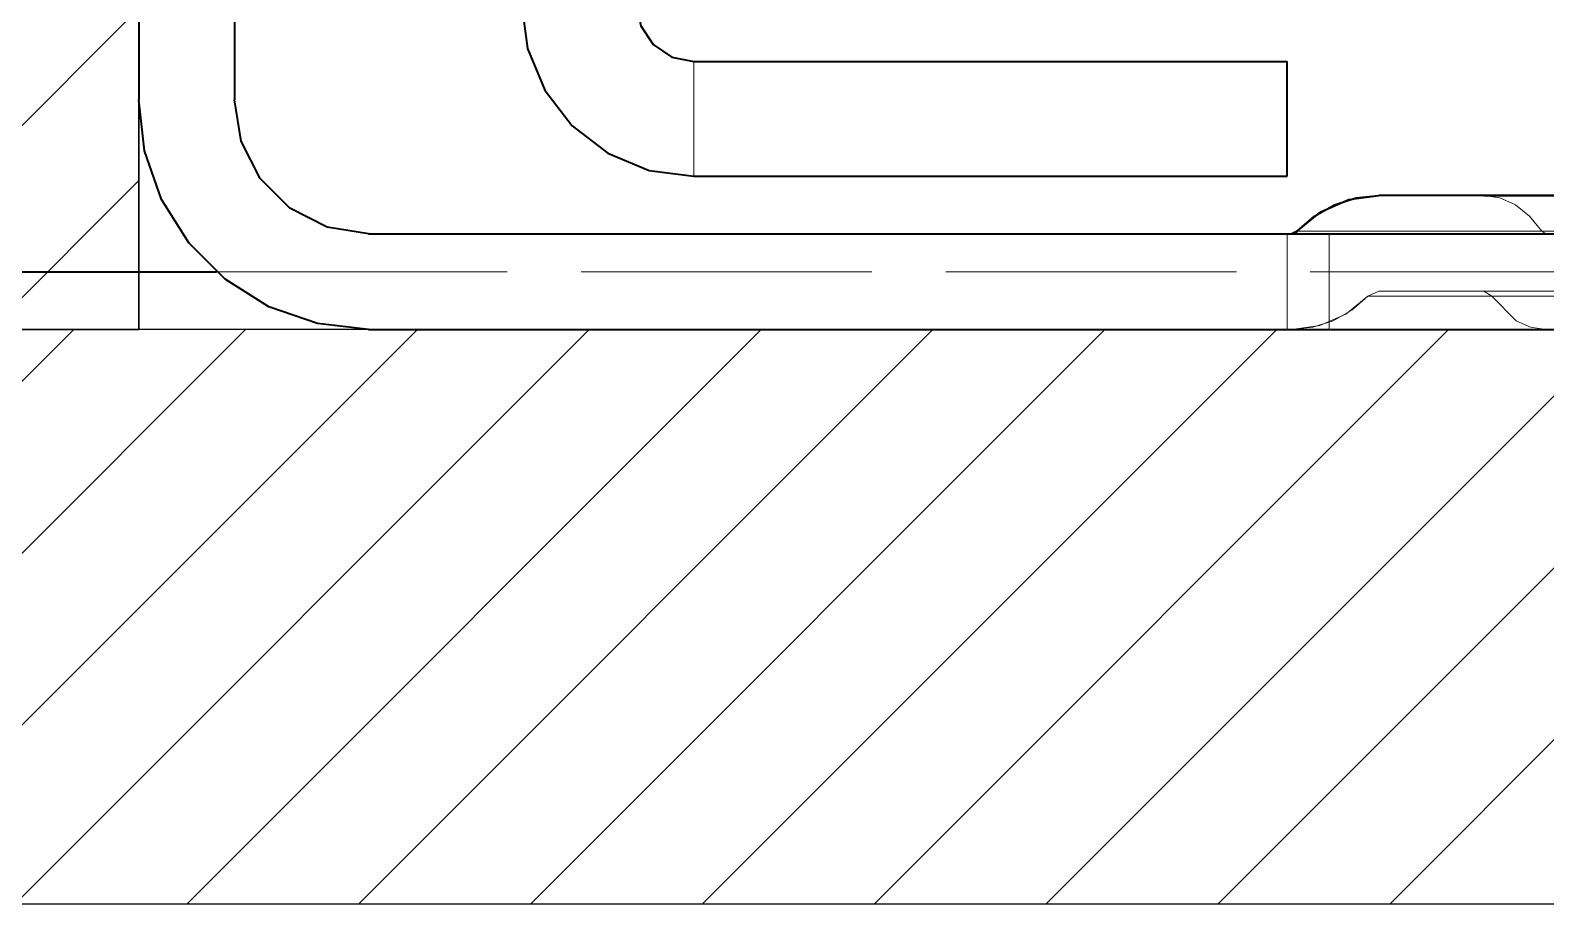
# Model space of a CAD drawing. Extents: x -442948 to -439736, y 420528 to 424220.
# Drawn here: x -441753.04 to -441713.45, y 423918.62 to 423941.43 of the extents above; entities that cross this region are included whole.
import ezdxf

# ---------------------------------------------------------------- set-up
doc = ezdxf.new("R2010")
doc.units = 0
doc.linetypes.add('DASHED2', pattern=[9.525, 6.35, -3.175])
for name, color, linetype, lineweight in [('GIZLI', 8, 'DASHED2', 18), ('GORUNEN', 7, 'Continuous', 35), ('SINIR', 7, 'Continuous', 35), ('TEGET', 8, 'Continuous', 18)]:
    doc.layers.add(name, color=color, linetype=linetype, lineweight=lineweight)

# ---------------------------------------------------------------- blocks, each defined once
blk = doc.blocks.new('DEDEDED')
h = blk.add_hatch()
h.set_pattern_fill('ANSI31', color=4)
h.paths.add_polyline_path([(-441706.168, 420552.951), (-441756.173, 420552.951), (-441756.173, 420517.951), (-441706.168, 420517.951)])
for p, q in [((-441706.168, 420517.951), (-441706.168, 420552.951)), ((-441706.168, 420523.951), (-441706.168, 420519.451)), ((-441706.168, 420519.451), (-441706.168, 420517.951)), ((-441756.173, 420517.951), (-441706.168, 420517.951)), ((-441706.168, 420517.951), (-441706.168, 420517.951))]:
    blk.add_line(p, q)
at = {"layer": 'GIZLI', "color": 3}
blk.add_lwpolyline([(-441706.168, 420546.451), (-441706.168, 420523.951)], dxfattribs=at)
at = {"layer": 'GORUNEN', "color": 3}
blk.add_lwpolyline([(-441706.168, 420546.451), (-441706.168, 420523.951)], dxfattribs=at)

msp = doc.modelspace()

# ---------------------------------------------------------------- hatches: boundary and pattern name
at = {"true_color": 0xf8f6b0}
h = msp.add_hatch(dxfattribs=at)
h.set_pattern_fill('ANSI31', color=51)
h.set_pattern_definition([(45, (-44.038, 3415.665), (-2.24506403, 2.24506403), [])])
h.paths.add_polyline_path([(-441900.211, 423933.616), (-441900.211, 423918.616), (-441480.201, 423918.616), (-441480.201, 423933.616)])

# ---------------------------------------------------------------- linework, layer by layer
at = {"color": 51, "true_color": 0xf8f6b0}
for p, q in [((-441480.201, 423933.616), (-441900.211, 423933.616)), ((-441900.211, 423918.616), (-441480.201, 423918.616))]:
    msp.add_line(p, q, dxfattribs=at)
at = {"layer": 'GIZLI', "color": 3}
for points in [[(-441747.706, 423962.116), (-441747.706, 423939.616)], [(-441750.206, 423939.616), (-441750.055, 423938.281), (-441749.612, 423937.013), (-441748.897, 423935.875), (-441747.947, 423934.925), (-441746.809, 423934.21), (-441745.541, 423933.767), (-441744.206, 423933.616)], [(-441747.706, 423939.616), (-441747.534, 423938.535), (-441747.037, 423937.559), (-441746.263, 423936.785), (-441745.287, 423936.287), (-441744.206, 423936.116)], [(-441744.206, 423936.116), (-441636.206, 423936.116)], [(-441744.206, 423933.616), (-441636.206, 423933.616)]]:
    msp.add_lwpolyline(points, dxfattribs=at)
at = {"layer": 'GIZLI', "color": 6}
for points in [[(-441740.206, 423942.116), (-441740.052, 423940.951), (-441739.603, 423939.866), (-441738.888, 423938.934), (-441737.956, 423938.219), (-441736.87, 423937.769), (-441735.706, 423937.616)], [(-441737.206, 423942.116), (-441737.092, 423941.542), (-441736.766, 423941.055), (-441736.28, 423940.73), (-441735.706, 423940.616)], [(-441735.706, 423940.616), (-441720.206, 423940.616)], [(-441735.706, 423940.616), (-441735.706, 423937.616)], [(-441720.206, 423940.616), (-441720.206, 423937.616)], [(-441720.206, 423937.616), (-441735.706, 423937.616)], [(-441717.806, 423937.116), (-441717.736, 423937.116), (-441717.534, 423937.116), (-441716.814, 423937.116), (-441715.89, 423937.116), (-441715.069, 423937.116)], [(-441597.706, 423935.116), (-441782.706, 423935.116)]]:
    msp.add_lwpolyline(points, dxfattribs=at)
at = {"layer": 'GIZLI'}
for points in [[(-441719.939, 423936.181), (-441719.49, 423936.577), (-441718.97, 423936.872), (-441718.401, 423937.054), (-441717.806, 423937.116)], [(-441713.554, 423936.181), (-441713.872, 423936.577), (-441714.242, 423936.872), (-441714.646, 423937.054), (-441715.069, 423937.116)], [(-441719.105, 423936.116), (-441719.256, 423936.116), (-441719.396, 423936.116), (-441719.525, 423936.116), (-441719.643, 423936.116), (-441719.749, 423936.116), (-441719.845, 423936.116), (-441719.929, 423936.116), (-441720.003, 423936.116), (-441720.065, 423936.116), (-441720.115, 423936.116), (-441720.155, 423936.116), (-441720.183, 423936.116), (-441720.2, 423936.116), (-441720.206, 423936.116)], [(-441720.206, 423936.116), (-441719.454, 423936.116), (-441717.235, 423936.116), (-441713.661, 423936.116), (-441708.91, 423936.116), (-441703.222, 423936.116), (-441696.881, 423936.116), (-441690.206, 423936.116), (-441683.53, 423936.116), (-441677.189, 423936.116), (-441671.501, 423936.116), (-441666.751, 423936.116), (-441663.177, 423936.116), (-441660.958, 423936.116), (-441660.206, 423936.116)], [(-441720.206, 423936.116), (-441720.206, 423933.616)], [(-441720.073, 423936.117), (-441720.086, 423936.116)], [(-441713.449, 423936.116), (-441714.363, 423936.116), (-441715.437, 423936.116), (-441717.683, 423936.116), (-441718.662, 423936.116), (-441719.429, 423936.116), (-441719.918, 423936.116), (-441720.086, 423936.116)], [(-441720.086, 423936.116), (-441719.966, 423936.116), (-441719.606, 423936.116), (-441719.01, 423936.116), (-441718.184, 423936.116), (-441717.135, 423936.116), (-441715.875, 423936.116), (-441714.415, 423936.116), (-441712.77, 423936.116), (-441710.954, 423936.116), (-441708.986, 423936.116), (-441706.884, 423936.116), (-441704.668, 423936.116), (-441699.982, 423936.116), (-441695.106, 423936.116)], [(-441710.206, 423936.116), (-441719.105, 423936.116)], [(-441719.105, 423936.116), (-441719.105, 423933.616)], [(-441713.559, 423936.181), (-441718.722, 423936.181)], [(-441713.554, 423936.181), (-441695.106, 423936.181)], [(-441713.554, 423936.181), (-441713.449, 423936.116)], [(-441748.174, 423935.116), (-441632.237, 423935.116)], [(-441720.086, 423933.616), (-441719.532, 423933.674), (-441719.002, 423933.843), (-441718.518, 423934.118), (-441718.1, 423934.487)], [(-441718.1, 423934.487), (-441718.672, 423934.016), (-441719.352, 423933.718), (-441720.086, 423933.616)], [(-441718.1, 423934.487), (-441718.672, 423934.016), (-441719.352, 423933.718), (-441720.086, 423933.616)], [(-441718.1, 423934.487), (-441717.806, 423934.616)], [(-441718.1, 423934.487), (-441717.806, 423934.616)], [(-441718.1, 423934.487), (-441717.806, 423934.616)], [(-441718.1, 423934.487), (-441717.806, 423934.616)], [(-441714.86, 423934.487), (-441715.832, 423934.487), (-441716.926, 423934.487), (-441717.404, 423934.487), (-441717.778, 423934.487), (-441718.018, 423934.487), (-441718.1, 423934.487)], [(-441718.1, 423934.487), (-441717.989, 423934.487), (-441717.658, 423934.487), (-441717.109, 423934.487), (-441716.348, 423934.487), (-441715.383, 423934.487), (-441714.223, 423934.487), (-441712.879, 423934.487), (-441711.365, 423934.487), (-441709.693, 423934.487), (-441707.882, 423934.487), (-441705.948, 423934.487), (-441703.908, 423934.487), (-441699.594, 423934.487), (-441695.106, 423934.487)], [(-441695.106, 423934.616), (-441699.537, 423934.616), (-441703.796, 423934.616), (-441705.809, 423934.616), (-441707.719, 423934.616), (-441709.507, 423934.616), (-441711.156, 423934.616), (-441712.652, 423934.616), (-441713.979, 423934.616), (-441715.124, 423934.616), (-441716.077, 423934.616), (-441716.828, 423934.616), (-441717.369, 423934.616), (-441717.696, 423934.616), (-441717.806, 423934.616)], [(-441717.806, 423934.616), (-441717.736, 423934.616), (-441717.534, 423934.616), (-441716.814, 423934.616), (-441715.89, 423934.616), (-441715.069, 423934.616)], [(-441715.069, 423934.616), (-441692.621, 423934.616)], [(-441714.86, 423934.487), (-441715.069, 423934.616)], [(-441714.86, 423934.487), (-441692.412, 423934.487)], [(-441714.86, 423934.487), (-441714.219, 423933.843), (-441713.843, 423933.674), (-441713.449, 423933.616)], [(-441719.105, 423933.616), (-441719.256, 423933.616), (-441719.396, 423933.616), (-441719.525, 423933.616), (-441719.643, 423933.616), (-441719.749, 423933.616), (-441719.845, 423933.616), (-441719.929, 423933.616), (-441720.003, 423933.616), (-441720.065, 423933.616), (-441720.115, 423933.616), (-441720.155, 423933.616), (-441720.183, 423933.616), (-441720.2, 423933.616), (-441720.206, 423933.616)], [(-441720.206, 423933.616), (-441719.454, 423933.616), (-441717.235, 423933.616), (-441713.661, 423933.616), (-441708.91, 423933.616), (-441703.222, 423933.616), (-441696.881, 423933.616), (-441690.206, 423933.616), (-441683.53, 423933.616), (-441677.189, 423933.616), (-441671.501, 423933.616), (-441666.751, 423933.616), (-441663.177, 423933.616), (-441660.958, 423933.616), (-441660.206, 423933.616)], [(-441713.449, 423933.616), (-441714.363, 423933.616), (-441715.437, 423933.616), (-441717.683, 423933.616), (-441718.662, 423933.616), (-441719.429, 423933.616), (-441719.918, 423933.616), (-441720.086, 423933.616)], [(-441720.086, 423933.616), (-441719.966, 423933.616), (-441719.606, 423933.616), (-441719.01, 423933.616), (-441718.184, 423933.616), (-441717.135, 423933.616), (-441715.875, 423933.616), (-441714.415, 423933.616), (-441712.77, 423933.616), (-441710.954, 423933.616), (-441708.986, 423933.616), (-441706.884, 423933.616), (-441704.668, 423933.616), (-441699.982, 423933.616), (-441695.106, 423933.616)], [(-441710.206, 423933.616), (-441719.105, 423933.616)]]:
    msp.add_lwpolyline(points, dxfattribs=at)
at = {"layer": 'GORUNEN', "color": 3}
for points in [[(-441747.706, 423962.116), (-441747.706, 423939.616)], [(-441744.206, 423933.616), (-441745.541, 423933.767), (-441746.809, 423934.21), (-441747.947, 423934.925), (-441748.897, 423935.875), (-441749.612, 423937.013), (-441750.055, 423938.281), (-441750.206, 423939.616)], [(-441744.206, 423936.116), (-441745.287, 423936.287), (-441746.263, 423936.785), (-441747.037, 423937.559), (-441747.534, 423938.535), (-441747.706, 423939.616)], [(-441744.206, 423936.116), (-441636.206, 423936.116)], [(-441744.206, 423933.616), (-441636.206, 423933.616)]]:
    msp.add_lwpolyline(points, dxfattribs=at)
at = {"layer": 'GORUNEN', "color": 6}
for points in [[(-441740.206, 423942.116), (-441740.052, 423940.951), (-441739.603, 423939.866), (-441738.888, 423938.934), (-441737.956, 423938.219), (-441736.87, 423937.769), (-441735.706, 423937.616)], [(-441737.206, 423942.116), (-441737.092, 423941.542), (-441736.766, 423941.055), (-441736.28, 423940.73), (-441735.706, 423940.616)], [(-441735.706, 423940.616), (-441720.206, 423940.616)], [(-441720.206, 423937.616), (-441720.206, 423940.616)], [(-441735.706, 423937.616), (-441720.206, 423937.616)], [(-441695.106, 423937.116), (-441699.537, 423937.116), (-441703.796, 423937.116), (-441705.809, 423937.116), (-441707.719, 423937.116), (-441709.507, 423937.116), (-441711.156, 423937.116), (-441712.652, 423937.116), (-441713.979, 423937.116), (-441715.124, 423937.116), (-441716.077, 423937.116), (-441716.828, 423937.116), (-441717.369, 423937.116), (-441717.696, 423937.116), (-441717.806, 423937.116)], [(-441715.069, 423937.116), (-441692.621, 423937.116)], [(-441782.706, 423935.116), (-441748.174, 423935.116)]]:
    msp.add_lwpolyline(points, dxfattribs=at)
at = {"layer": 'GORUNEN'}
for points in [[(-441719.939, 423936.181), (-441719.49, 423936.577), (-441718.97, 423936.872), (-441718.401, 423937.054), (-441717.806, 423937.116)], [(-441719.939, 423936.181), (-441719.324, 423936.687), (-441718.595, 423937.007), (-441717.806, 423937.116)], [(-441720.086, 423936.116), (-441719.939, 423936.181)], [(-441719.939, 423936.181), (-441720.086, 423936.116)]]:
    msp.add_lwpolyline(points, dxfattribs=at)
at = {"layer": 'SINIR'}
for points in [[(-441720.086, 423936.116), (-441720.086, 423936.116)], [(-441719.939, 423936.181), (-441719.952, 423936.167), (-441720.006, 423936.133), (-441720.073, 423936.117)]]:
    msp.add_lwpolyline(points, dxfattribs=at)
at = {"layer": 'TEGET', "color": 6}
msp.add_lwpolyline([(-441735.706, 423940.616), (-441735.706, 423937.616)], dxfattribs=at)
at = {"layer": 'TEGET'}
for points in [[(-441719.939, 423936.181), (-441719.324, 423936.687), (-441718.595, 423937.007), (-441717.806, 423937.116)], [(-441719.939, 423936.181), (-441720.086, 423936.116)], [(-441718.722, 423936.181), (-441719.236, 423936.181), (-441719.621, 423936.181), (-441719.858, 423936.181), (-441719.939, 423936.181)], [(-441719.939, 423936.181), (-441719.819, 423936.181), (-441719.461, 423936.181), (-441718.869, 423936.181), (-441718.047, 423936.181), (-441717.005, 423936.181), (-441715.752, 423936.181), (-441714.301, 423936.181), (-441712.665, 423936.181), (-441710.86, 423936.181), (-441708.904, 423936.181), (-441706.815, 423936.181), (-441704.612, 423936.181), (-441699.953, 423936.181), (-441695.106, 423936.181)], [(-441713.554, 423936.181), (-441713.559, 423936.181)]]:
    msp.add_lwpolyline(points, dxfattribs=at)

# ---------------------------------------------------------------- block references
msp.add_blockref('DEDEDED', (-44.038, 3415.665))

doc.saveas('drawing.dxf')
